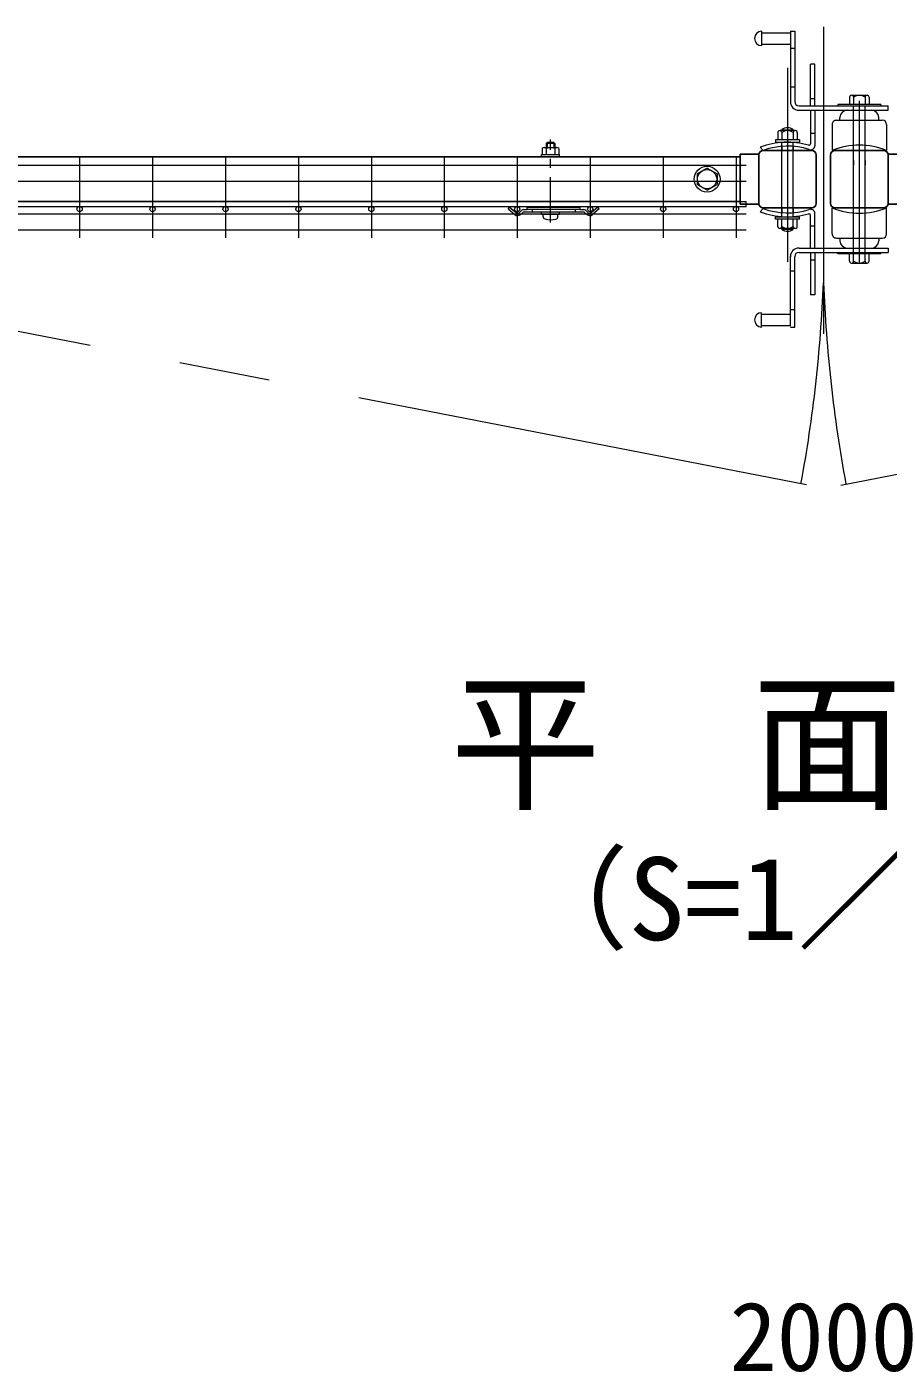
# Model space of a CAD drawing. Units: millimetres, scale not verified. Extents: x -4200 to 4200, y -2970 to 2970.
# Drawn here: x 641 to 1241, y 1111 to 2048 of the extents above; entities that cross this region are included whole.
import ezdxf
from ezdxf.enums import TextEntityAlignment as Align

# ---------------------------------------------------------------- set-up
doc = ezdxf.new("R2010")
doc.units = ezdxf.units.MM
doc.header["$LTSCALE"] = 10
doc.linetypes.add('USER1', pattern=[50.8, 31.75, -6.35, 6.35, -6.35])
for name, color, linetype, lineweight in [('0-0_D-STR-TXT', 7, 'Continuous', 13), ('0-1_D-STR3', 3, 'Continuous', 13), ('0-3_D-BMK', 2, 'USER1', 13), ('0-4_D-STR1', 1, 'Continuous', 25), ('0-5_D-STR-DIM', 7, 'Continuous', 13), ('0-9_D-STR2', 7, 'Continuous', 13), ('0-A_LAYER06', 7, 'Continuous', 25)]:
    doc.layers.add(name, color=color, linetype=linetype, lineweight=lineweight)
doc.styles.add('ＭＳ ゴシック', font='')
doc.styles.get('ＭＳ ゴシック').set_extended_font_data('MS Gothic')

# ---------------------------------------------------------------- blocks, each defined once
blk = doc.blocks.new('A$C982ee5ca')
at = {"layer": '0-1_D-STR3'}
for p, q in [((-23, 484), (-30, 477)), ((30, 477), (-30, 477)), ((-30, 477), (-30, 449)), ((-23, 484), (-23, 449)), ((23, 484), (-23, 484)), ((23, 484), (23, 449)), ((23, 484), (30, 477)), ((30, 477), (30, 449)), ((-62.5, 399), (62.5, 399)), ((-62.5, 383), (-62.5, 399)), ((-62.5, 383), (62.5, 383)), ((-57.5, 440.8), (-57.5, 399)), ((-57.5, 399), (57.5, 399)), ((-43.3, 449), (43.3, 449)), ((-29.1, 440.8), (-29.1, 399)), ((29.1, 440.8), (29.1, 399)), ((57.5, 440.8), (57.5, 399)), ((62.5, 383), (62.5, 399)), ((-62.5, 0), (62.5, 0)), ((-62.5, -16), (-62.5, 0)), ((62.5, -16), (62.5, 0)), ((-62.5, -16), (62.5, -16)), ((-51.8, -16), (51.8, -16)), ((-51.8, -31.3), (-51.8, -16)), ((51.8, -31.6), (51.8, -16))]:
    blk.add_line(p, q, dxfattribs=at)
for centre, radius, start, end in [((-43.3, 432.6), 16.4, 30, 150), ((0, 393.2), 55.8, 58.543, 121.457), ((43.3, 432.6), 16.4, 30, 150), ((-32.8, -31.3), 19, 180, 253.92714), ((0.7, 85), 140, 253.92714, 285.41383), ((32.8, -31.6), 19, 285.41383, 0)]:
    blk.add_arc(centre, radius, start, end, dxfattribs=at)
at = {"layer": '0-3_D-BMK'}
blk.add_line((0, -75), (0, 504), dxfattribs=at)

msp = doc.modelspace()

# ---------------------------------------------------------------- linework, layer by layer
at = {"layer": '0-1_D-STR3'}
for p, q in [((1152.73, 2045.36), (1152.73, 2035.36)), ((1152.73, 2044.36), (1172.73, 2044.36)), ((1172.73, 2045.36), (1172.73, 1996.36)), ((1172.73, 2045.36), (1175.73, 2045.36)), ((1175.73, 2045.36), (1175.73, 1996.36)), ((1152.73, 2036.36), (1172.73, 2036.36)), ((1175.73, 2033.36), (1172.73, 2033.36)), ((1189.73, 2022.36), (1186.73, 2022.36)), ((1186.73, 1993.36), (1186.73, 2022.36)), ((1189.73, 1993.36), (1189.73, 2022.36)), ((1175.73, 2006.36), (1172.73, 2006.36)), ((1189.73, 1998.36), (1186.73, 1998.36)), ((1213.95, 1999.39), (1213.95, 1994.31)), ((1215.34, 2000.8), (1226.14, 2000.8)), ((1216.73, 1999.39), (1216.73, 1994.36)), ((1224.74, 1999.39), (1224.74, 1994.36)), ((1227.54, 1999.39), (1227.54, 1994.39)), ((1178.73, 1993.36), (1240.73, 1993.36)), ((1178.73, 1990.36), (1240.73, 1990.36)), ((1186.73, 1990.36), (1186.73, 1966.97)), ((1189.73, 1990.36), (1189.73, 1965.85)), ((1235.73, 1994.36), (1205.73, 1994.36)), ((1205.73, 1994.36), (1205.73, 1993.36)), ((1216.73, 1891.36), (1216.73, 1993.36)), ((1224.74, 1891.36), (1224.74, 1993.36)), ((1235.73, 1994.36), (1235.73, 1993.36)), ((1240.73, 1990.36), (1240.73, 1993.36)), ((1167.23, 1977.08), (1167.23, 1976.13)), ((1174.24, 1977.09), (1174.24, 1976.15)), ((1201.73, 1980.36), (1201.73, 1962.36)), ((1204.73, 1983.36), (1236.73, 1983.36)), ((1207.23, 1983.36), (1207.23, 1985.36)), ((1234.23, 1983.36), (1234.23, 1985.36)), ((1239.73, 1980.36), (1239.73, 1962.36)), ((1179.13, 1969.7), (1162.33, 1969.7)), ((1162.33, 1969.7), (1162.33, 1968.1)), ((1162.33, 1968.1), (1179.13, 1968.1)), ((1163.92, 1974.74), (1163.92, 1969.74)), ((1176.13, 1976.14), (1165.33, 1976.14)), ((1166.73, 1976.74), (1166.73, 1976.13)), ((1166.73, 1976.74), (1174.74, 1976.74)), ((1166.73, 1974.74), (1166.73, 1969.7)), ((1166.73, 1916.26), (1166.73, 1967.95)), ((1174.74, 1976.74), (1174.74, 1976.15)), ((1174.74, 1974.74), (1174.74, 1969.7)), ((1174.74, 1916.26), (1174.74, 1967.95)), ((1177.52, 1974.74), (1177.52, 1969.65)), ((1179.13, 1969.7), (1179.13, 1968.1)), ((1186.73, 1974.36), (1189.73, 1974.36)), ((1153.75, 1962.36), (1151.73, 1964.58)), ((1114.73, 1950.08), (1107.73, 1946.04)), ((1114.73, 1950.08), (1121.73, 1946.04)), ((1107.73, 1946.04), (1107.73, 1938.62)), ((1121.73, 1946.04), (1121.73, 1938.62)), ((1114.73, 1934.58), (1107.73, 1938.62)), ((1114.73, 1934.58), (1121.73, 1938.62)), ((976.25, 1921.74), (977.3, 1922.96)), ((976.25, 1921.74), (980.96, 1917.69)), ((977.3, 1922.96), (982.01, 1918.9)), ((986.97, 1921.16), (989.47, 1921.16)), ((989.47, 1922.96), (1026.47, 1922.96)), ((989.47, 1921.16), (989.47, 1922.96)), ((1026.47, 1921.16), (989.47, 1921.16)), ((992.97, 1921.16), (992.97, 1919.56)), ((1022.97, 1921.16), (1022.97, 1919.56)), ((1026.47, 1921.16), (1026.47, 1922.96)), ((1026.47, 1921.16), (1028.97, 1921.16)), ((1038.64, 1922.96), (1033.93, 1918.9)), ((1039.68, 1921.74), (1034.97, 1917.69)), ((1039.68, 1921.74), (1038.64, 1922.96)), ((1153.75, 1921.86), (1151.73, 1919.64)), ((1201.73, 1904.36), (1201.73, 1922.36)), ((1239.73, 1904.36), (1239.73, 1922.36)), ((985.89, 1920.74), (983.91, 1918.93)), ((986.97, 1919.56), (984.98, 1917.75)), ((986.97, 1919.56), (1028.97, 1919.56)), ((1028.97, 1919.56), (1030.95, 1917.75)), ((1030.05, 1920.74), (1032.03, 1918.93)), ((1162.33, 1916.11), (1179.13, 1916.11)), ((1163.92, 1909.48), (1163.92, 1914.48)), ((1166.73, 1909.48), (1166.73, 1914.51)), ((1174.74, 1909.48), (1174.74, 1914.51)), ((1177.52, 1909.48), (1177.52, 1914.56)), ((1179.13, 1914.51), (1179.13, 1916.11)), ((1186.73, 1894.36), (1186.73, 1917.24)), ((1189.73, 1894.36), (1189.73, 1918.36)), ((1176.13, 1908.07), (1165.33, 1908.07)), ((1166.73, 1907.48), (1166.73, 1908.09)), ((1166.73, 1907.48), (1174.74, 1907.48)), ((1167.23, 1907.14), (1167.23, 1908.09)), ((1174.24, 1907.13), (1174.24, 1908.06)), ((1174.74, 1907.48), (1174.74, 1908.06)), ((1186.73, 1909.86), (1189.73, 1909.86)), ((1178.73, 1894.36), (1240.73, 1894.36)), ((1204.73, 1901.36), (1236.73, 1901.36)), ((1207.23, 1901.36), (1207.23, 1899.36)), ((1234.23, 1901.36), (1234.23, 1899.36)), ((1240.73, 1894.36), (1240.73, 1891.36)), ((1172.73, 1839.86), (1172.73, 1888.86)), ((1175.73, 1839.36), (1175.73, 1888.36)), ((1178.73, 1891.36), (1240.73, 1891.36)), ((1186.73, 1891.36), (1186.73, 1861.86)), ((1189.73, 1885.86), (1186.73, 1885.86)), ((1189.73, 1891.36), (1189.73, 1861.86)), ((1205.73, 1890.36), (1205.73, 1891.36)), ((1235.73, 1890.36), (1205.73, 1890.36)), ((1213.95, 1885.32), (1213.95, 1890.4)), ((1215.34, 1883.91), (1226.14, 1883.91)), ((1216.73, 1885.32), (1216.73, 1890.36)), ((1224.74, 1885.32), (1224.74, 1890.36)), ((1227.54, 1885.32), (1227.54, 1890.32)), ((1235.73, 1890.36), (1235.73, 1891.36)), ((1175.73, 1878.36), (1172.73, 1878.36)), ((1189.73, 1861.86), (1186.73, 1861.86)), ((1152.73, 1839.36), (1152.73, 1849.36)), ((1152.73, 1848.36), (1172.73, 1848.36)), ((1175.73, 1851.36), (1172.73, 1851.36)), ((1152.73, 1840.36), (1172.73, 1840.36)), ((1172.73, 1839.36), (1175.73, 1839.36))]:
    msp.add_line(p, q, dxfattribs=at)
msp.add_lwpolyline([(1179.13, 1914.51), (1162.33, 1914.51), (1162.33, 1916.11)], dxfattribs=at)
for radius in [9, 6.71]:
    msp.add_circle((1114.73, 1942.33), radius, dxfattribs=at)
for centre, radius, start, end in [((1152.73, 2040.36), 5, 90.00001, 270), ((1178.73, 1996.36), 6, 180.00001, 269.99995), ((1178.73, 1996.36), 3, 180.00001, 270), ((1215.34, 1999.41), 1.39, 359.29981, 180.701), ((1220.73, 1994.39), 6.41, 51.35043, 128.64746), ((1226.14, 1999.39), 1.4, 0.08393, 179.91606), ((1212.23, 1985.36), 5, 90.00001, 179.99999), ((1229.23, 1985.36), 5, 0, 90), ((1170.74, 1971.73), 6.41, 51.35253, 128.64959), ((1204.73, 1980.36), 3, 90, 180.00001), ((1236.73, 1980.36), 3, 0, 90), ((1170.73, 1915.1), 53, 73.87238, 111.00754), ((1165.33, 1974.74), 1.4, 0.08393, 179.91608), ((1170.74, 1969.73), 6.41, 51.35253, 128.64959), ((1176.13, 1974.75), 1.39, 359.29901, 180.70018), ((1170.73, 1915.33), 50, 72.42905, 109.85261), ((1185.73, 1966.97), 1, 253.8728, 0.00001), ((1186.73, 1965.85), 3, 252.42887, 0.00001), ((1220.73, 1915.24), 50.8, 68.0365, 111.96349), ((986.97, 1919.56), 1.6, 90, 132.38442), ((1028.97, 1919.56), 1.6, 47.61558, 90), ((1170.73, 1968.89), 50, 250.14739, 287.57095), ((1186.73, 1918.36), 3, 359.99999, 107.57113), ((1220.73, 1969.47), 50.8, 248.03651, 291.9635), ((982.94, 1919.98), 3.03, 229.26286, 312.38442), ((982.94, 1919.98), 1.43, 229.26286, 312.38442), ((1033, 1919.98), 3.03, 227.61558, 310.73714), ((1033, 1919.98), 1.43, 227.61558, 310.73714), ((1170.73, 1969.11), 53, 248.99246, 286.12762), ((1185.73, 1917.24), 1, 359.99999, 106.1272), ((1165.33, 1909.48), 1.4, 180.08392, 359.91607), ((1170.74, 1914.48), 6.41, 231.35041, 308.64747), ((1170.74, 1912.48), 6.41, 231.35041, 308.64747), ((1176.13, 1909.46), 1.39, 179.29982, 0.70099), ((1204.73, 1904.36), 3, 179.99999, 270), ((1236.73, 1904.36), 3, 270, 0), ((1178.73, 1888.36), 6, 90, 179.99999), ((1212.23, 1899.36), 5, 180.00001, 269.99999), ((1229.23, 1899.36), 5, 270, 0), ((1178.73, 1888.36), 3, 90, 179.99999), ((1215.34, 1885.3), 1.39, 179.299, 0.70019), ((1220.73, 1890.33), 6.41, 231.35254, 308.64957), ((1226.14, 1885.32), 1.4, 180.08394, 359.91607), ((1152.73, 1844.36), 5, 90, 269.99999)]:
    msp.add_arc(centre, radius, start, end, dxfattribs=at)
at = {"layer": '0-3_D-BMK'}
for p, q in [((1195.73, 2048.4), (1195.73, 1834.71)), ((1170.73, 2019.94), (1170.73, 1884.78)), ((1220.73, 1883.57), (1220.73, 1996.81)), ((1183.98, 1729.45), (248.53, 1911.56)), ((1207.75, 1729.32), (2142.93, 1911.56))]:
    msp.add_line(p, q, dxfattribs=at)
for centre, start, end in [((230.83, 1906.86), 349.45417, 357.82664), ((2160.64, 1906.86), 182.17317, 190.54584)]:
    msp.add_arc(centre, 965.56, start, end, dxfattribs=at)
at = {"layer": '0-4_D-STR1'}
for p, q in [((1137.73, 1959.78), (1137.73, 1924.88)), ((1137.73, 1959.78), (1150.8, 1959.78)), ((1150.73, 1959.16), (1150.73, 1925.56)), ((1187.53, 1962.36), (1153.93, 1962.36)), ((1190.73, 1959.16), (1190.73, 1925.56)), ((1200.73, 1959.16), (1200.73, 1925.56)), ((1237.53, 1962.36), (1203.93, 1962.36)), ((1253.73, 1959.81), (1240.67, 1959.81)), ((1240.73, 1959.16), (1240.73, 1925.56)), ((1137.73, 1957.86), (319.73, 1957.86)), ((1137.73, 1926.85), (319.73, 1926.85)), ((1137.73, 1924.88), (1150.81, 1924.88)), ((1187.53, 1922.36), (1153.93, 1922.36)), ((1237.53, 1922.36), (1203.93, 1922.36)), ((1253.73, 1924.91), (1240.67, 1924.91))]:
    msp.add_line(p, q, dxfattribs=at)
for centre, start, end in [((1153.93, 1959.16), 90, 180), ((1187.53, 1959.16), 0, 90), ((1203.93, 1959.16), 90, 180), ((1237.53, 1959.16), 0, 90), ((1153.93, 1925.56), 180, 270), ((1187.53, 1925.56), 270, 0), ((1203.93, 1925.56), 180, 270), ((1237.53, 1925.56), 270, 0)]:
    msp.add_arc(centre, 3.2, start, end, dxfattribs=at)
at = {"layer": '0-9_D-STR2'}
for p, q in [((315.6, 1952.16), (1141.86, 1952.16)), ((677.97, 1957.56), (677.97, 1901.56)), ((728.73, 1957.56), (728.73, 1901.56)), ((779.51, 1957.56), (779.51, 1901.56)), ((830.28, 1957.56), (830.28, 1901.56)), ((881.05, 1957.56), (881.05, 1901.56)), ((931.82, 1957.56), (931.82, 1901.56)), ((982.59, 1957.56), (982.59, 1901.56)), ((1033.36, 1957.56), (1033.36, 1901.56)), ((1084.13, 1957.56), (1084.13, 1901.56)), ((1134.9, 1957.56), (1134.9, 1901.56)), ((315.6, 1940.86), (1141.86, 1940.86)), ((315.57, 1926.86), (1141.89, 1926.86)), ((315.57, 1923.26), (1141.89, 1923.26)), ((1141.89, 1923.26), (1141.89, 1926.86)), ((315.6, 1918.26), (1141.86, 1918.26)), ((315.6, 1906.96), (1141.86, 1906.96))]:
    msp.add_line(p, q, dxfattribs=at)
for centre in [(677.96, 1921.46), (728.73, 1921.46), (779.5, 1921.46), (830.27, 1921.46), (881.04, 1921.46), (931.81, 1921.46), (982.58, 1921.46), (1033.35, 1921.46), (1084.12, 1921.46), (1134.89, 1921.46)]:
    msp.add_circle(centre, 1.8, dxfattribs=at)
at = {"layer": '0-A_LAYER06'}
for p, q in [((1166.73, 1962.36), (1166.73, 1965.17)), ((1174.74, 1962.36), (1174.74, 1965.17)), ((1216.73, 1952.36), (1216.73, 1955.32)), ((1224.74, 1952.36), (1224.74, 1955.32)), ((1166.73, 1921.86), (1166.73, 1919.05)), ((1174.74, 1921.86), (1174.74, 1919.05))]:
    msp.add_line(p, q, dxfattribs=at)

# ---------------------------------------------------------------- block references
at = {"layer": '0-5_D-STR-DIM', "xscale": 0.1, "yscale": 0.1}
msp.add_blockref('A$C982ee5ca', (1005.74, 1919.56), dxfattribs=at)

# ---------------------------------------------------------------- texts
at = {"layer": '0-0_D-STR-TXT', "style": 'ＭＳ ゴシック'}
for s, height, p in [('平\u3000面\u3000図', 76.98, (935.84, 1488.27)), ('（S=1／20）', 57.7, (981.32, 1395.07))]:
    msp.add_text(s, height=height, dxfattribs=at).set_placement(p, align=Align.BOTTOM_LEFT)
at = {"layer": '0-5_D-STR-DIM', "style": 'ＭＳ ゴシック'}
msp.add_text('2000', height=48.09, dxfattribs=at).set_placement((1130.48, 1097.81), align=Align.BOTTOM_LEFT)

doc.saveas('drawing.dxf')
